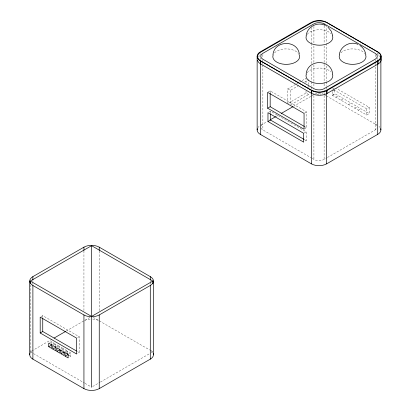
<?xml version="1.0" encoding="UTF-8"?>
<svg xmlns="http://www.w3.org/2000/svg" width="411" height="411" viewBox="0 0 411 411"><rect width="100%" height="100%" fill="white"/><g stroke="black" fill="none" stroke-linecap="round" stroke-linejoin="round"><path stroke-width="0.31" stroke-dasharray="2.06 1.54" d="M268.126 92.049L270.171 90.867L306.611 111.91L306.611 127.764L304.572 128.941M287.772 103.582L287.772 88.879L296.069 84.091M296.619 83.767L298.833 82.493M299.388 82.174L301.597 80.895M302.152 80.577L306.02 78.342L306.02 82.817M287.772 88.879L290.325 90.353L298.617 85.56M304.705 82.051L308.574 79.816L308.574 84.928M268.989 112.095L270.52 111.211L306.252 131.839L306.252 140.68L304.721 141.564M288.322 103.264L306.02 93.045L308.574 94.52L308.574 93.24M290.875 104.738L308.574 94.52M260.872 125.206L267.309 121.486M276.187 116.364L278.072 115.275M293.382 106.434L310.803 96.374M311.137 96.184L313.357 94.9M332.514 89.1L335.068 87.625M334.045 90.292L332.288 91.047M332.288 91.632L332.288 95.172L334.842 93.698L369.268 113.575L369.268 107.374L336.167 88.262M332.514 95.301L335.068 93.826M304.572 113.087L306.611 111.91M335.859 97.232L338.412 95.763M340.966 100.181L343.519 98.707M348.62 104.6L351.174 103.13M304.212 133.015L306.252 131.839M354.744 108.139L357.298 106.665M358.32 110.199L360.873 108.725M333.619 89.737L366.72 108.848L369.268 107.374M332.288 95.172L366.72 115.049L369.268 113.575M41.213 316.537L42.744 315.653L79.189 336.691L79.189 352.551L77.658 353.434M312.247 158.451L313.912 159.417A7.218 4.167 0 0 0 324.12 159.417L326.894 157.814M327.449 157.49L375.166 129.943A7.218 4.167 0 0 0 377.123 127.852M30.342 284.88L30.342 351.78L53.42 338.459M66.181 331.091L84.419 320.559M84.969 320.241L89.937 317.374M49.736 342.563L51.267 341.675L54.329 343.447L54.329 345.214M52.289 344.623L54.329 343.447M53.82 344.916L55.351 344.033L58.413 345.805L58.413 347.572M56.374 346.982L58.413 345.805M57.905 347.274L59.436 346.391L62.498 348.158L62.498 349.931M77.658 337.58L79.189 336.691M60.453 349.34L62.498 348.158M61.989 349.633L63.52 348.749L66.582 350.516L66.582 353.465M64.537 351.698L66.582 350.516M66.068 351.991L67.599 351.107L70.666 352.874L70.666 356.414L68.622 357.591M68.622 354.056L70.666 352.874M92.696 386.51L99.868 382.369M100.423 382.05L150.637 353.054M151.186 352.736L152.841 351.78L150.082 350.187M324.12 94.581L325.784 95.542M326.339 95.861L377.159 125.206M304.407 126.49L306.611 127.764M304.602 139.725L306.252 140.68M260.908 127.852A7.218 4.167 0 0 0 262.87 129.943L311.692 158.132M93.246 317.374L98.763 320.559M99.318 320.878L149.738 349.987M77.53 351.59L79.189 352.551M68.622 355.232L70.666 356.414M30.342 351.78L84.419 383.006M84.969 383.324L91.591 387.147M378.11 52.202L378.11 55.151A10.83 6.252 0 0 1 379.918 56.538M377.714 53.132L377.714 55.053M377.714 57.617L377.714 59.538M375.166 54.586L375.166 57.746M375.166 59.847L375.166 61.111M375.166 63.428L375.166 129.943M366.72 108.848L366.72 115.049M334.842 90.163L334.842 93.698M326.673 24.943L326.673 42.883M326.673 43.52L326.673 63.381M326.673 65.945L326.673 81.321M326.673 81.959L326.673 86.444M326.673 87.086L326.673 89.649M324.12 25.749L324.12 43.432M324.12 45.955L324.12 63.638M324.12 64.27L324.12 83.217M324.12 83.844L324.12 87.635M324.12 89.947L324.12 91.843M324.12 92.686L324.12 95.003M324.12 95.635L324.12 159.417M313.912 26.381L313.912 43.432M313.912 45.955L313.912 62.374M313.912 64.902L313.912 83.217M313.912 83.844L313.912 87.635M313.912 89.947L313.912 91.843M313.912 93.107L313.912 95.003M313.912 95.635L313.912 159.417M311.358 27.506L311.358 42.883M311.358 43.52L311.358 64.024M311.358 66.587L311.358 81.321M311.358 81.959L311.358 86.444M311.358 87.086L311.358 89.649M308.574 85.57L308.574 87.486M306.02 91.129L306.02 93.045M290.325 90.353L290.325 105.057M270.52 111.211L270.52 113.102M270.171 90.867L270.171 92.773M262.87 54.586L262.87 57.746M262.87 59.847L262.87 61.111M262.87 61.742L262.87 63.638M262.87 64.902L262.87 129.943M260.317 53.774L260.317 55.053M260.317 57.617L260.317 59.538M150.292 280.477L150.292 281.761M150.292 282.398L150.292 284.325M99.246 251.008L99.246 310.588M83.936 251.008L83.936 310.588M67.599 351.107L67.599 352.874M63.52 348.749L63.52 350.516M59.436 346.391L59.436 348.158M55.351 344.033L55.351 345.805M51.267 341.675L51.267 343.447M42.744 315.653L42.744 317.554M32.89 280.477L32.89 281.761M32.89 282.398L32.89 284.325M258.036 127.461A10.83 6.252 0 0 1 259.053 126.403M378.983 126.403A10.83 6.252 0 0 1 379.995 127.461M316.799 94.355A10.83 6.252 0 0 1 321.238 94.355M260.908 126.146A7.218 4.167 0 0 1 262.87 124.05M375.166 124.05A7.218 4.167 0 0 1 377.123 126.146M314.929 94.093A7.218 4.167 0 0 1 323.108 94.093M258.427 57.088A10.83 6.252 0 0 1 260.05 55.567M274.517 52.87A13.393 7.732 0 0 1 286.888 48.899A13.393 7.732 0 0 1 298.525 53.553M307.115 72.706A13.393 7.732 0 0 1 318.751 68.056A13.393 7.732 0 0 1 331.122 72.028M340.873 52.87A13.393 7.732 0 0 1 353.244 48.899A13.393 7.732 0 0 1 364.881 53.553M307.115 34.396A13.393 7.732 0 0 1 318.751 29.746A13.393 7.732 0 0 1 331.122 33.717M30.229 352.833A10.83 6.252 0 0 1 32.238 350.722M150.95 350.722A10.83 6.252 0 0 1 152.573 352.248M84.656 320.462A10.83 6.252 0 0 1 90.471 319.044M92.711 319.044A10.83 6.252 0 0 1 98.527 320.462"/><path stroke-width="0.62" d="M29.72 354.729L29.72 281.057M153.462 354.729L153.462 281.057M257.147 129.943L257.147 56.271M380.889 56.271L380.889 129.943M272.966 54.797C274.122 40.36 297.009 39.456 299.306 53.749M306.144 35.644C306.991 27.681 315.864 22.086 323.416 24.686M306.144 73.954C307.736 58.809 331.081 58.809 332.674 73.954M339.322 54.797C340.19 46.263 350.275 40.648 357.976 44.378M267.618 108.196L304.063 129.239L304.063 113.385L267.618 92.341L267.618 108.196L270.171 106.721L304.407 126.49M270.084 119.889L275.632 116.683M281.181 113.482L292.827 106.752M267.972 121.522L303.698 142.149L303.698 133.313L267.972 112.681L267.972 121.522L270.52 120.048L304.053 139.411M260.317 60.689L311.358 90.158A10.83 6.252 0 0 0 326.673 90.158L377.714 60.689A10.83 6.252 0 0 0 377.714 51.853L326.673 22.379A10.83 6.252 0 0 0 311.358 22.379L260.317 51.853A10.83 6.252 0 0 0 260.317 60.689L260.317 134.366L311.358 163.835A10.83 6.252 0 0 0 326.673 163.835L377.714 134.366A10.83 6.252 0 0 0 380.658 128.664M260.708 61.044L311.754 90.512A10.83 6.252 0 0 0 327.064 90.512L378.11 61.044A10.83 6.252 0 0 0 378.11 52.202L327.064 22.733A10.83 6.252 0 0 0 311.754 22.733L260.708 52.202A10.83 6.252 0 0 0 260.708 61.044L260.708 63.993L311.754 93.461A10.83 6.252 0 0 0 327.064 93.461L378.11 63.993A10.83 6.252 0 0 0 380.771 57.674M32.89 359.147L32.89 285.475A10.83 6.252 0 0 1 32.89 276.634L83.936 247.165A10.83 6.252 0 0 1 99.246 247.165L150.292 276.634A10.83 6.252 0 0 1 150.292 285.475L150.292 359.147L99.246 388.621A10.83 6.252 0 0 1 83.936 388.621L32.89 359.147A10.83 6.252 0 0 1 29.952 353.45M30.342 283.605L30.342 281.057L91.591 245.691L152.841 281.057L152.841 283.605M40.191 332.982L76.636 354.02L76.636 338.166L40.191 317.128L40.191 332.982L42.744 331.507L76.425 350.953M54.067 338.083L65.657 331.394M152.841 281.057L91.591 316.419L30.342 281.057M32.89 285.475L83.936 314.944A10.83 6.252 0 0 0 99.246 314.944L150.292 285.475M48.714 346.689L51.776 348.456L51.776 344.916L48.714 343.149L48.714 346.689L51.267 345.214L51.267 344.033M52.798 349.047L55.86 350.814L55.86 347.274L52.798 345.507L52.798 349.047L55.351 347.572L55.351 346.391M56.882 351.4L59.944 353.172L59.944 349.633L56.882 347.865L56.882 351.4L59.436 349.931L60.453 350.516M60.967 353.758L64.029 355.525L64.029 351.991L60.967 350.223L60.967 353.758L63.52 352.284L64.537 352.874M65.051 356.116L68.113 357.883L68.113 354.349L65.051 352.581L65.051 356.116L67.599 354.642L68.622 355.232M324.798 25.22L325.42 25.508M324.12 23.853L375.166 53.322A7.218 4.167 0 0 1 375.166 59.22L324.12 88.689A7.218 4.167 0 0 1 313.912 88.689L262.87 59.22A7.218 4.167 0 0 1 262.87 53.322L313.912 23.853A7.218 4.167 0 0 1 324.12 23.853L324.12 25.117M359.908 45.421C363.118 47.496 365.328 51.015 365.852 54.797M328.019 27.208L331.251 31.21L332.674 35.644M378.11 61.044L378.11 63.993M377.714 60.689L377.714 134.366M327.064 90.512L327.064 93.461M326.673 90.158L326.673 163.835M311.754 90.512L311.754 93.461M311.358 90.158L311.358 163.835M270.52 113.734L270.52 120.048M270.171 93.405L270.171 106.721M150.292 276.634L150.292 279.84M99.246 247.165L99.246 250.371M99.246 314.944L99.246 388.621M91.591 245.691L91.591 387.147M83.936 247.165L83.936 250.371M83.936 314.944L83.936 388.621M67.599 353.465L67.599 354.642M42.744 318.191L42.744 331.507M32.89 276.634L32.89 279.84M260.317 134.366A10.83 6.252 0 0 1 257.378 128.664M260.708 63.993A10.83 6.252 0 0 1 257.594 60.217M298.997 54.278A13.393 7.732 0 0 1 286.914 64.347A13.393 7.732 0 0 1 273.12 55.038M332.52 74.196A13.393 7.732 0 0 1 319.409 83.515A13.393 7.732 0 0 1 306.298 74.196M365.698 55.038A13.393 7.732 0 0 1 352.587 64.357A13.393 7.732 0 0 1 339.476 55.038M332.52 35.885A13.393 7.732 0 0 1 319.409 45.205A13.393 7.732 0 0 1 306.298 35.885M153.231 353.45A10.83 6.252 0 0 1 150.292 359.147"/></g></svg>
